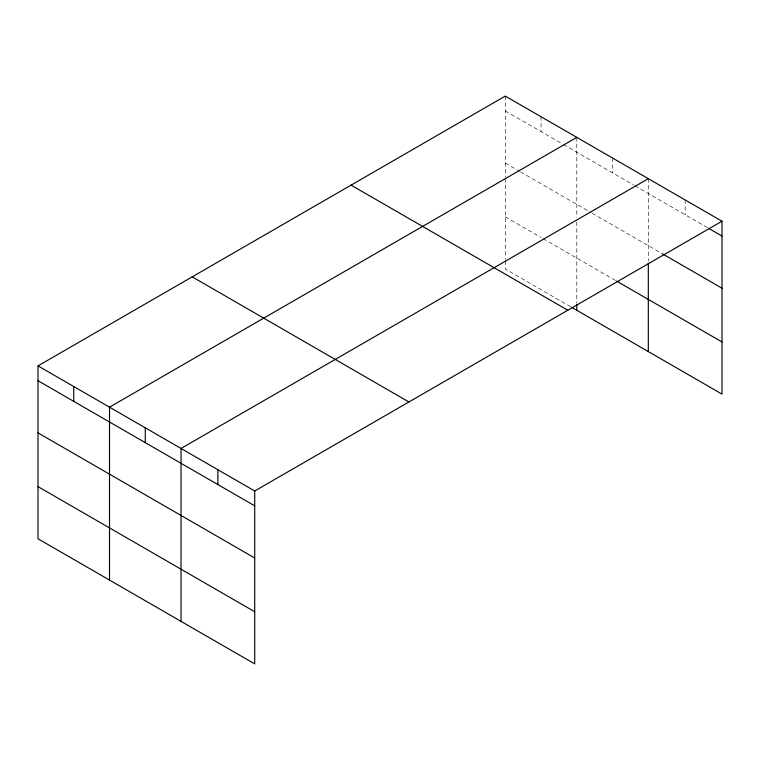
<?xml version="1.0" encoding="UTF-8"?>
<svg xmlns="http://www.w3.org/2000/svg" width="760" height="760" viewBox="0 0 760 760"><rect width="100%" height="100%" fill="white"/><g stroke="black" fill="none" stroke-linecap="round" stroke-linejoin="round"><path stroke-width="0.57" stroke-dasharray="3.8 2.85" d="M505.286 96.093L505.286 177.108M505.286 110.931L562.495 143.963M563.521 144.552L634.011 185.25M635.037 185.839L707.674 227.772M505.286 163.096L519.593 171.351M520.609 171.941L591.109 212.638M592.125 213.227L662.644 253.944M505.286 216.837L541.044 237.481M543.086 238.659L615.628 280.544M570.674 306.755L505.286 269.002L505.286 260.699M685.159 199.946L685.159 214.776M648.318 178.676L648.318 260.86M612.56 158.032L612.56 172.862M576.802 137.389L576.802 217.236M576.802 221.91L576.802 303.173M541.044 116.736L541.044 131.575M505.286 178.277L505.286 259.521"/><path stroke-width="1.14" d="M38 365.883L254.714 490.998L254.714 663.908L38 538.783L38 365.883L505.286 96.093L722 221.217L722 394.117L571.691 307.344M576.802 137.389L109.516 407.17L109.516 580.079M648.318 178.676L181.032 448.457L181.032 621.366M254.714 490.998L722 221.217M708.7 228.37L722 236.046M662.644 253.944L722 288.211M616.645 281.133L722 341.952M351.082 185.126L567.796 310.241M192.204 276.849L408.918 401.974M38 380.712L254.714 505.837M38 432.877L254.714 557.992M38 486.618L254.714 611.743M648.318 263.197L648.318 351.576M576.802 304.361L576.802 310.289M217.873 469.727L217.873 484.566M145.274 427.813L145.274 442.643M73.758 386.526L73.758 401.356"/></g></svg>
